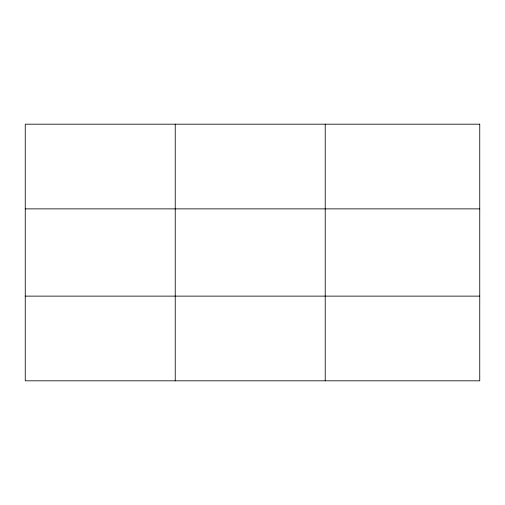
<?xml version="1.0" encoding="UTF-8"?>
<svg xmlns="http://www.w3.org/2000/svg" width="505" height="505" viewBox="0 0 505 505"><rect width="100%" height="100%" fill="white"/><g stroke="black" fill="none" stroke-linecap="round" stroke-linejoin="round"><path stroke-width="0.76" d="M175.235 380.814L175.235 124.186M325.22 380.814L325.22 124.186M25.25 208.874L479.75 208.874M25.25 296.126L479.75 296.126M479.75 124.186L479.75 380.814L25.25 380.814L25.25 124.186L479.75 124.186"/></g></svg>
